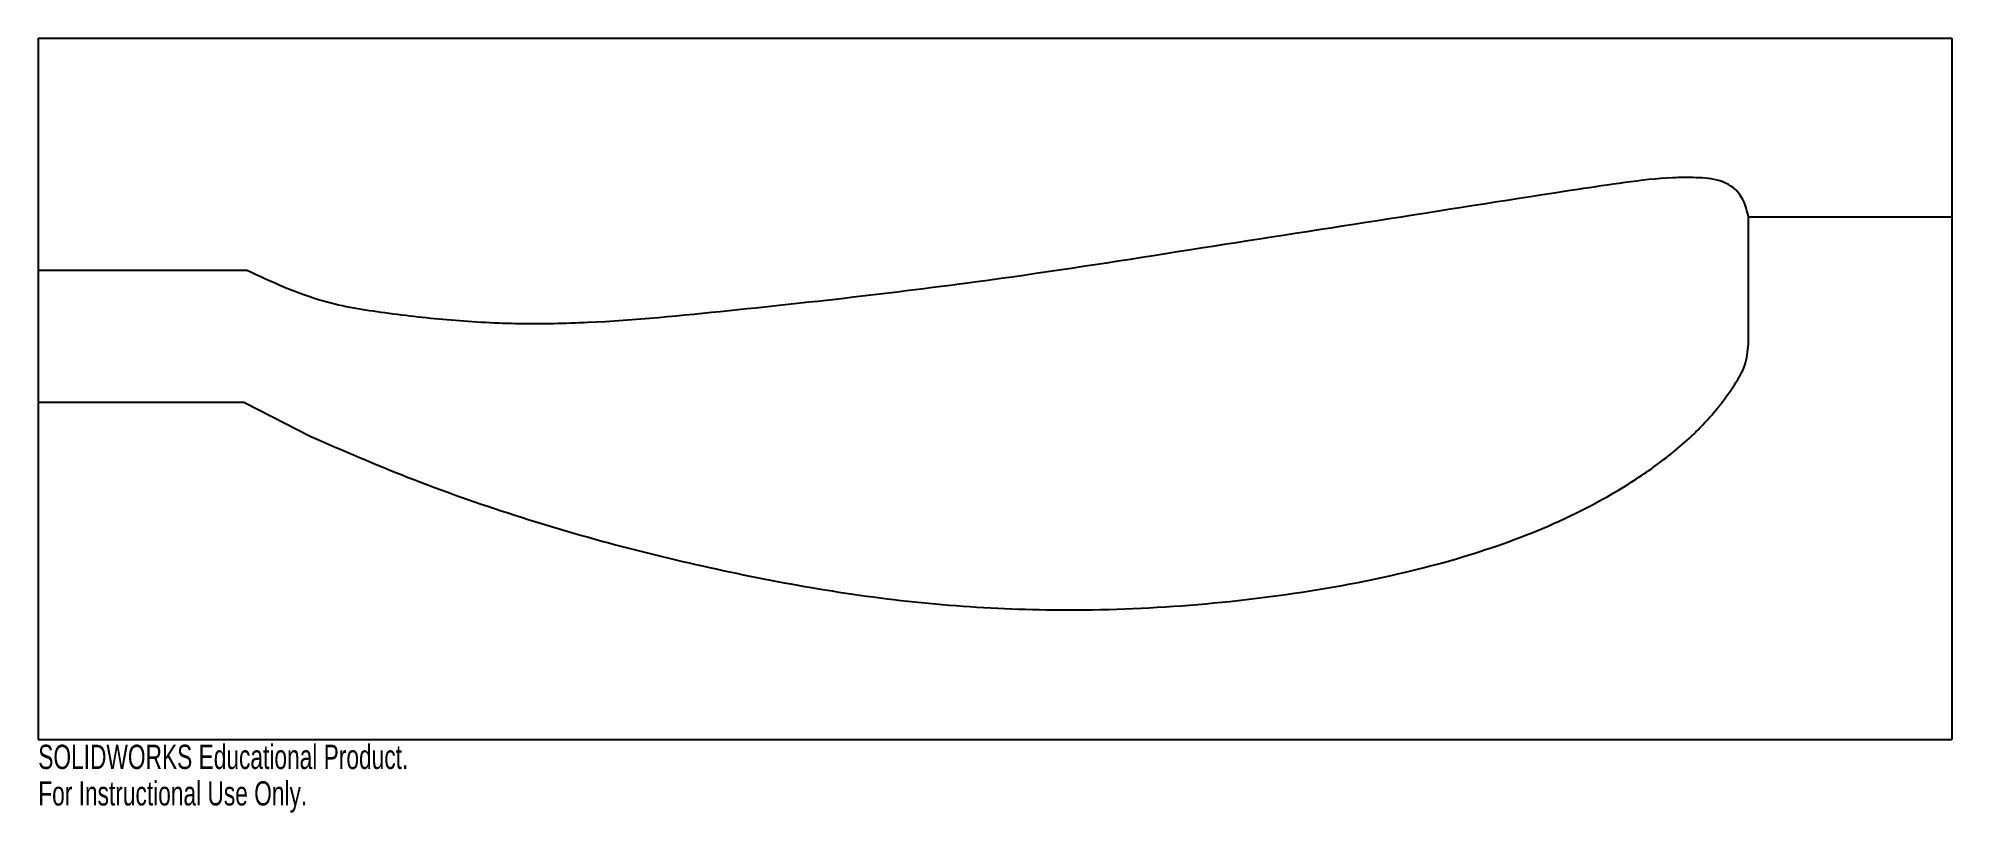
# Model space of a CAD drawing. Header units: inches. Extents: x 44.5 to 59.5, y -11.4 to -5.3.
import ezdxf

# ---------------------------------------------------------------- set-up
doc = ezdxf.new("R2010")
doc.units = ezdxf.units.IN
doc.header["$MEASUREMENT"] = 0
doc.styles.add('SLDTEXTSTYLE0', font='TXT', dxfattribs={"width": 0.7})

msp = doc.modelspace()

# ---------------------------------------------------------------- linework, layer by layer
at = {"color": 7, "linetype": 'Continuous'}
for p, q in [((44.5, -5.279), (59.5, -5.279)), ((44.5, -5.279), (44.5, -10.779)), ((59.5, -5.279), (59.5, -10.779)), ((57.907, -7.679), (57.907, -6.679)), ((57.907, -6.679), (59.5, -6.679)), ((46.134, -7.099), (44.5, -7.099)), ((46.117, -8.135), (44.5, -8.135)), ((46.117, -8.135), (46.638, -8.403)), ((44.5, -10.779), (59.5, -10.779))]:
    msp.add_line(p, q, dxfattribs=at)
for points, knots in [([(57.907, -6.679), (57.891, -6.616), (57.859, -6.49), (57.686, -6.381), (57.497, -6.371), (57.248, -6.371), (56.938, -6.409), (56.199, -6.52), (55.091, -6.697), (53.613, -6.925), (52.26, -7.14), (51.027, -7.298), (49.918, -7.418), (49.001, -7.509), (48.273, -7.525), (47.742, -7.496), (47.229, -7.438), (46.678, -7.352), (46.331, -7.191), (46.134, -7.099)], [0, 0, 0, 0, 0.015701, 0.031202, 0.046788, 0.062265, 0.093252, 0.12424, 0.248204, 0.372164, 0.496133, 0.588666, 0.681329, 0.773485, 0.817533, 0.862351, 0.905501, 0.946217, 1, 1, 1, 1]), ([(46.638, -8.403), (46.891, -8.512), (47.415, -8.739), (48.23, -9.025), (49.072, -9.271), (49.92, -9.47), (50.775, -9.631), (51.64, -9.735), (52.559, -9.775), (53.527, -9.737), (54.537, -9.617), (55.449, -9.425), (56.254, -9.157), (56.826, -8.875), (57.246, -8.589), (57.549, -8.33), (57.753, -8.072), (57.889, -7.85), (57.901, -7.735), (57.907, -7.679)], [0, 0, 0, 0, 0.067928, 0.14077, 0.212837, 0.28394, 0.355575, 0.427124, 0.498631, 0.582092, 0.665548, 0.749002, 0.811572, 0.874128, 0.905392, 0.93678, 0.971899, 0.986335, 1, 1, 1, 1])]:
    msp.add_open_spline(points, degree=3, knots=knots, dxfattribs=at)

# ---------------------------------------------------------------- texts
at = {"color": 7, "linetype": 'Continuous', "char_height": 0.1903, "attachment_point": 1, "style": 'SLDTEXTSTYLE0'}
for s, insert in [('SOLIDWORKS Educational Product.', (44.5, -10.819)), ('For Instructional Use Only.', (44.5, -11.105))]:
    msp.add_mtext(s, dxfattribs=dict(at, insert=insert))

doc.saveas('drawing.dxf')
